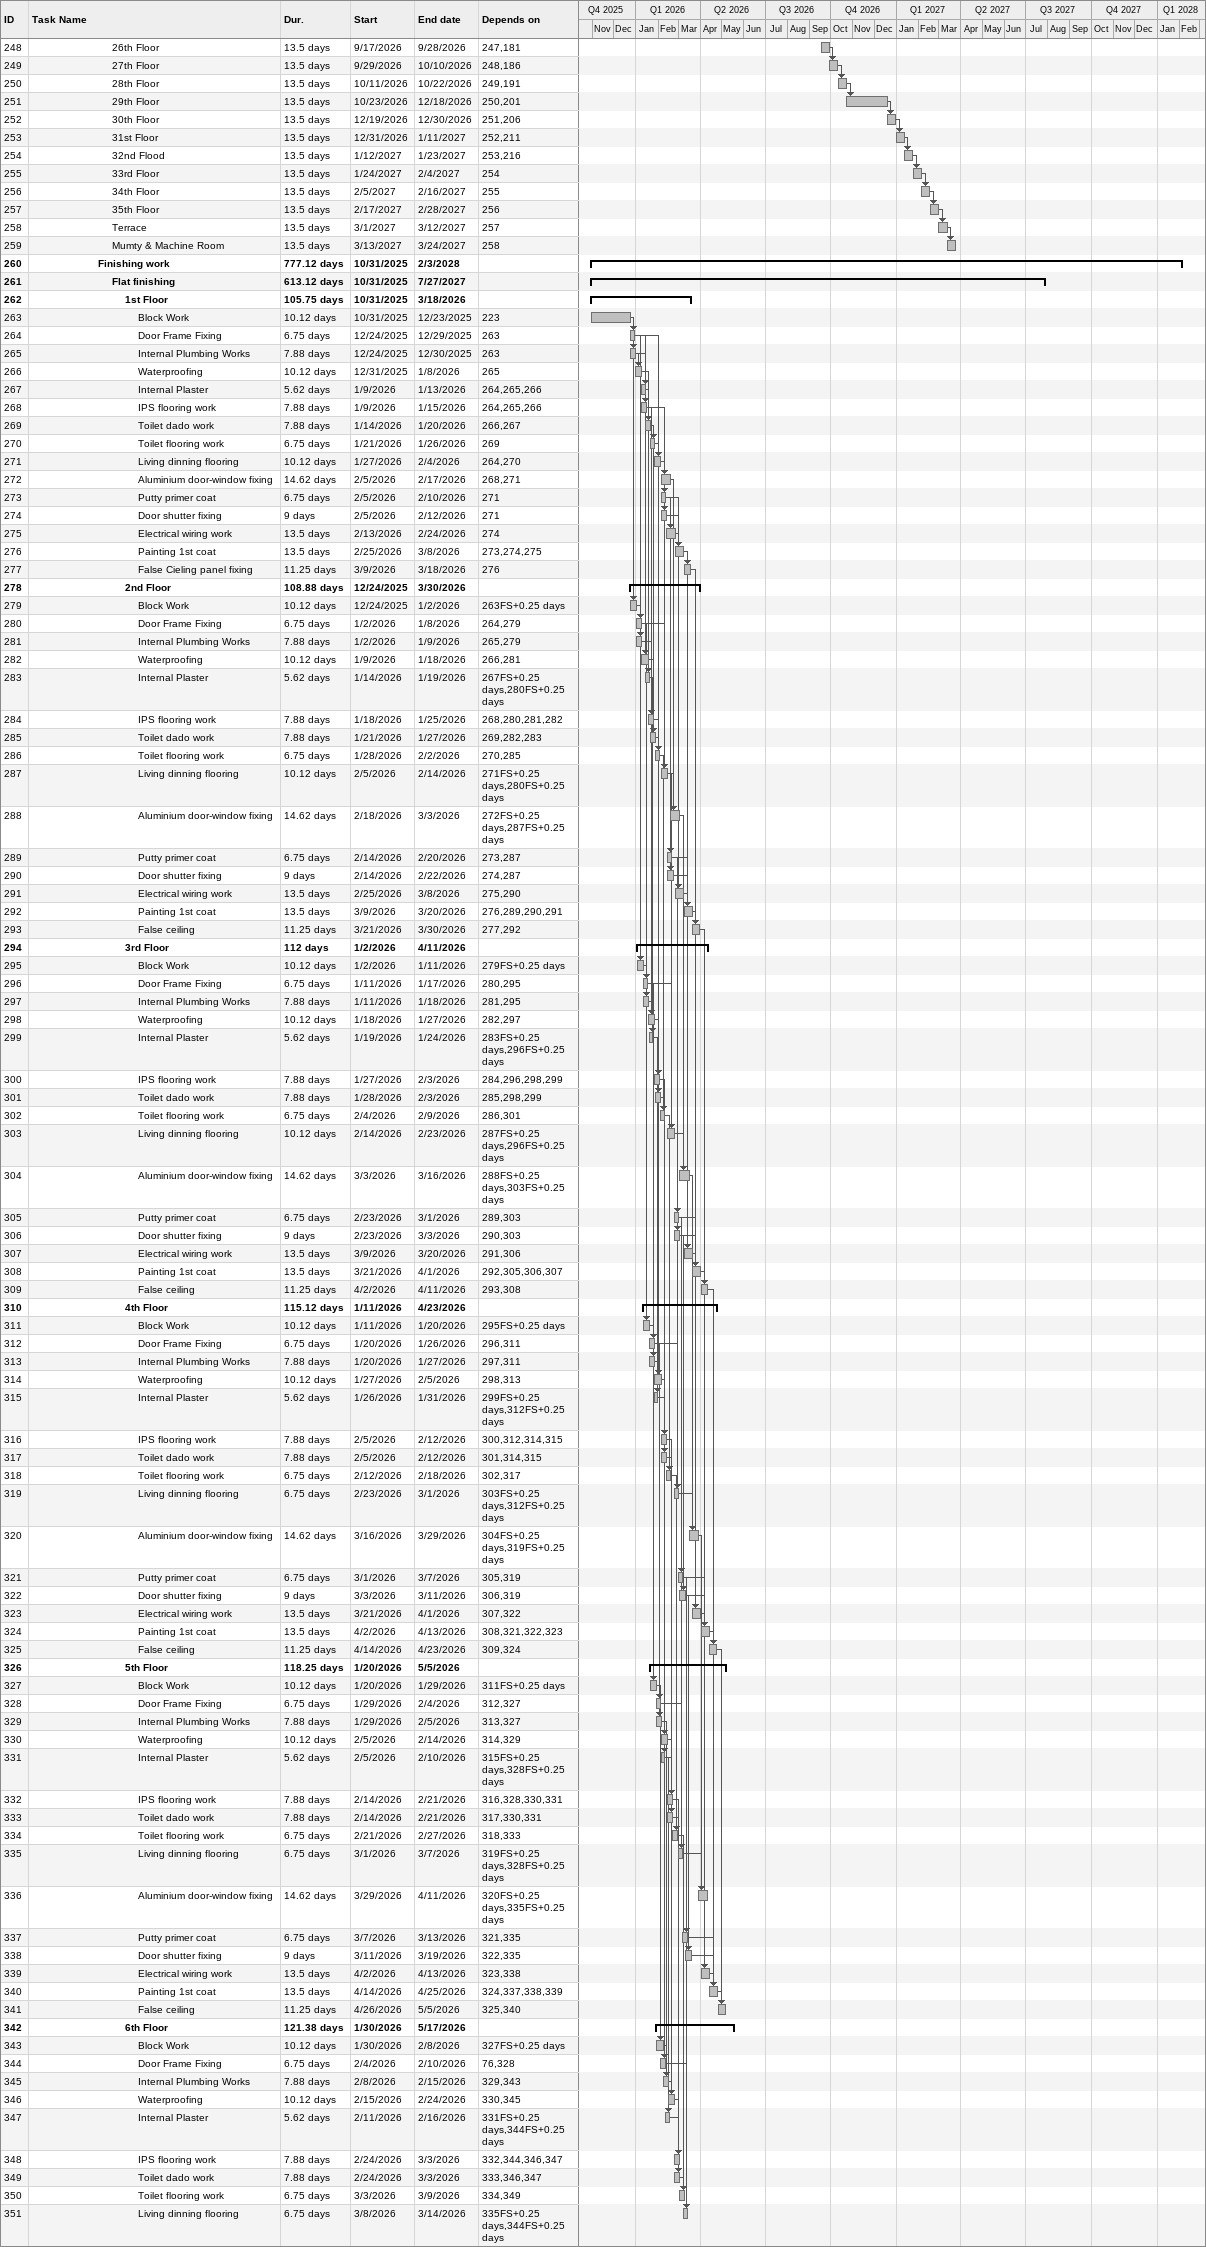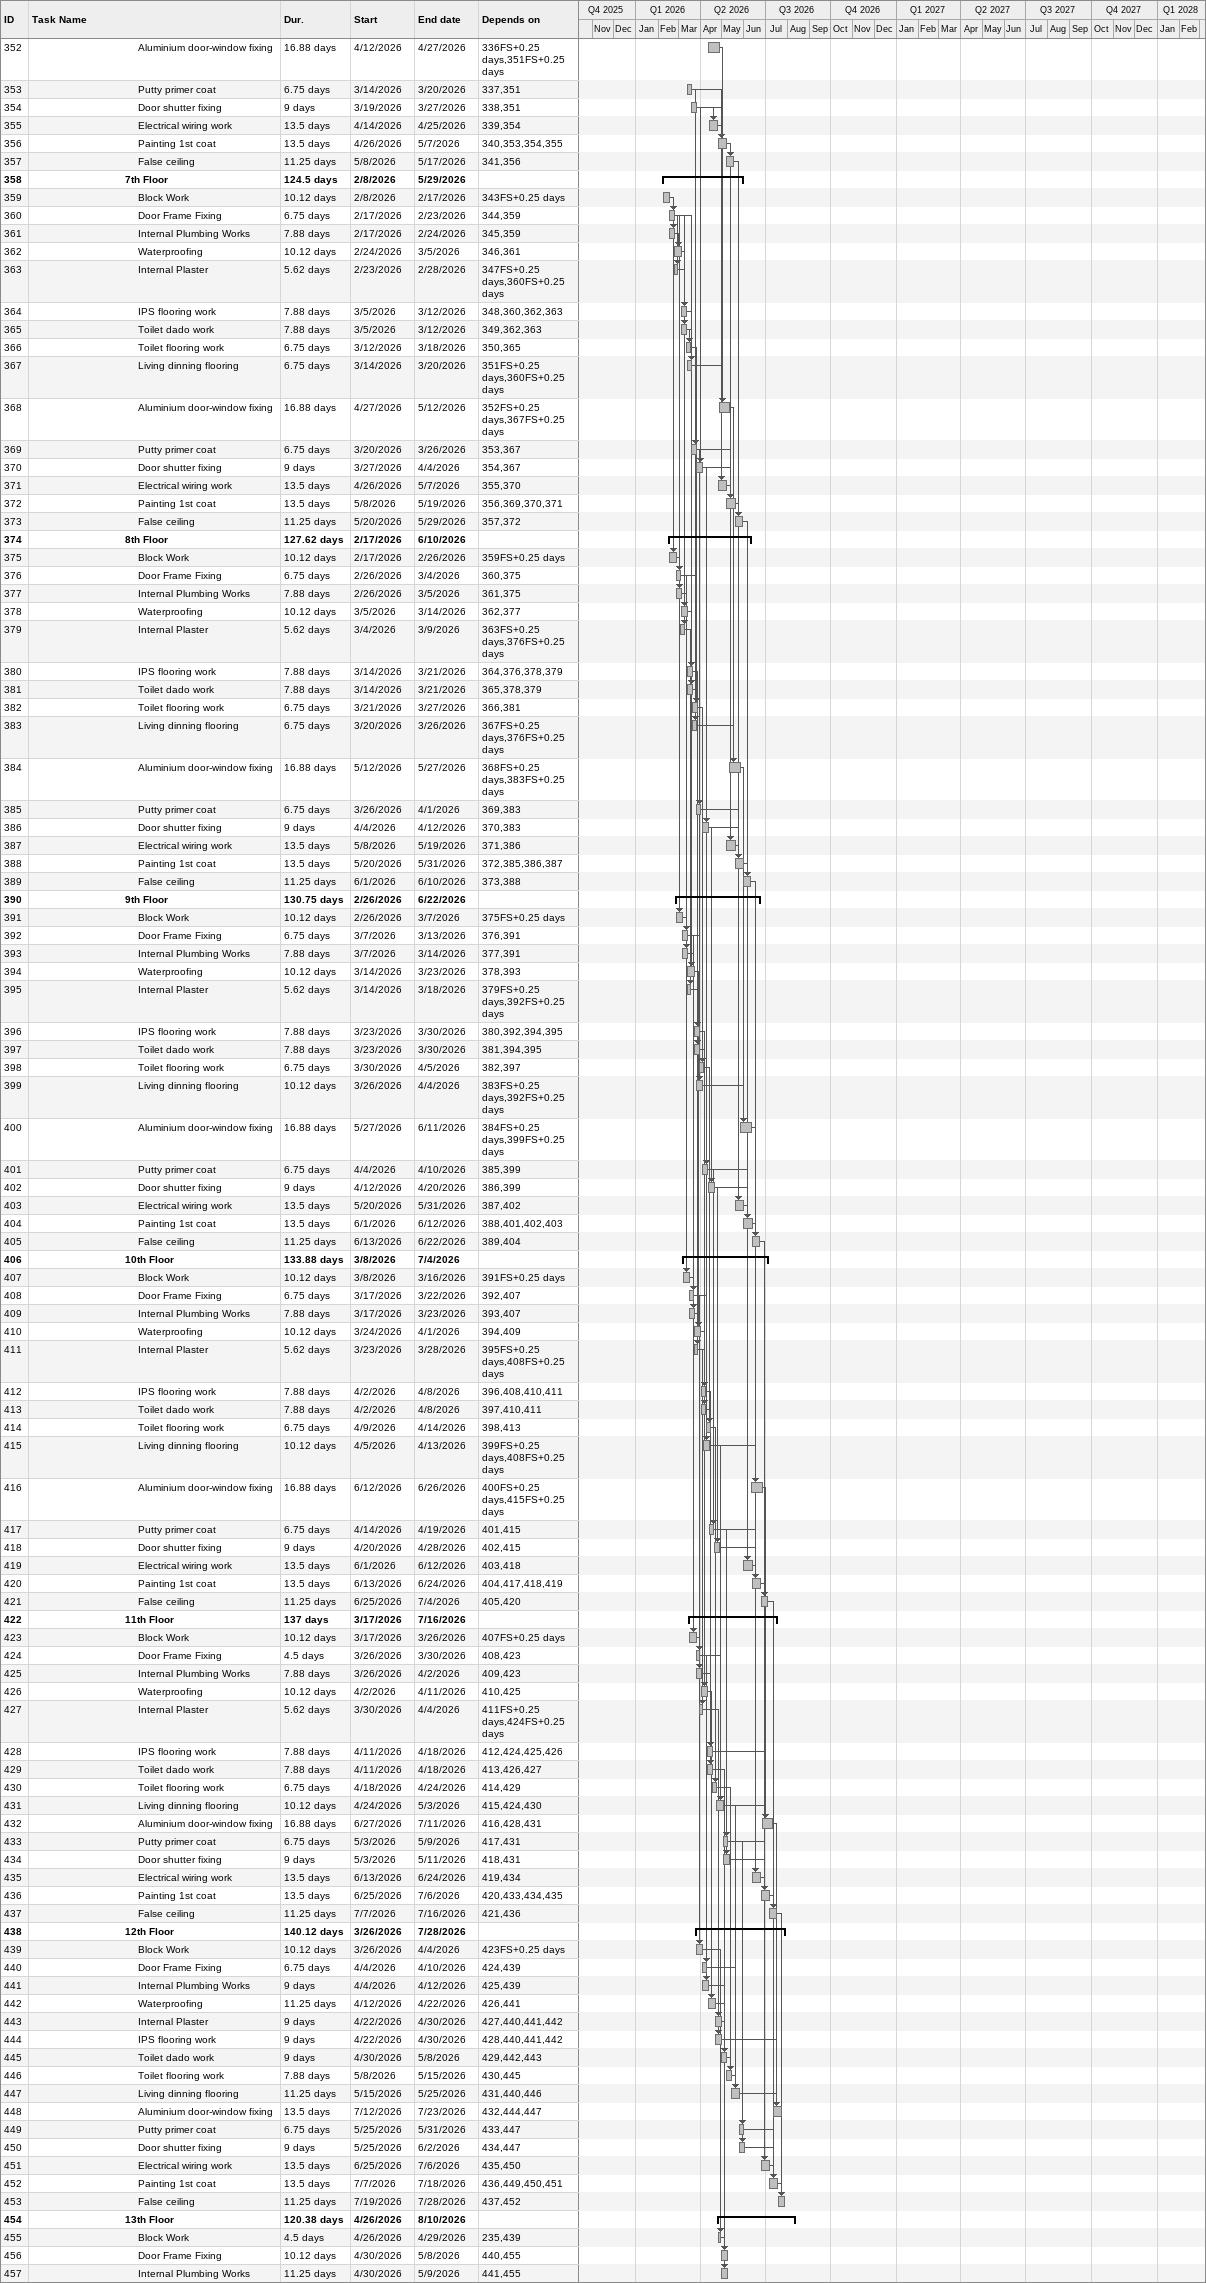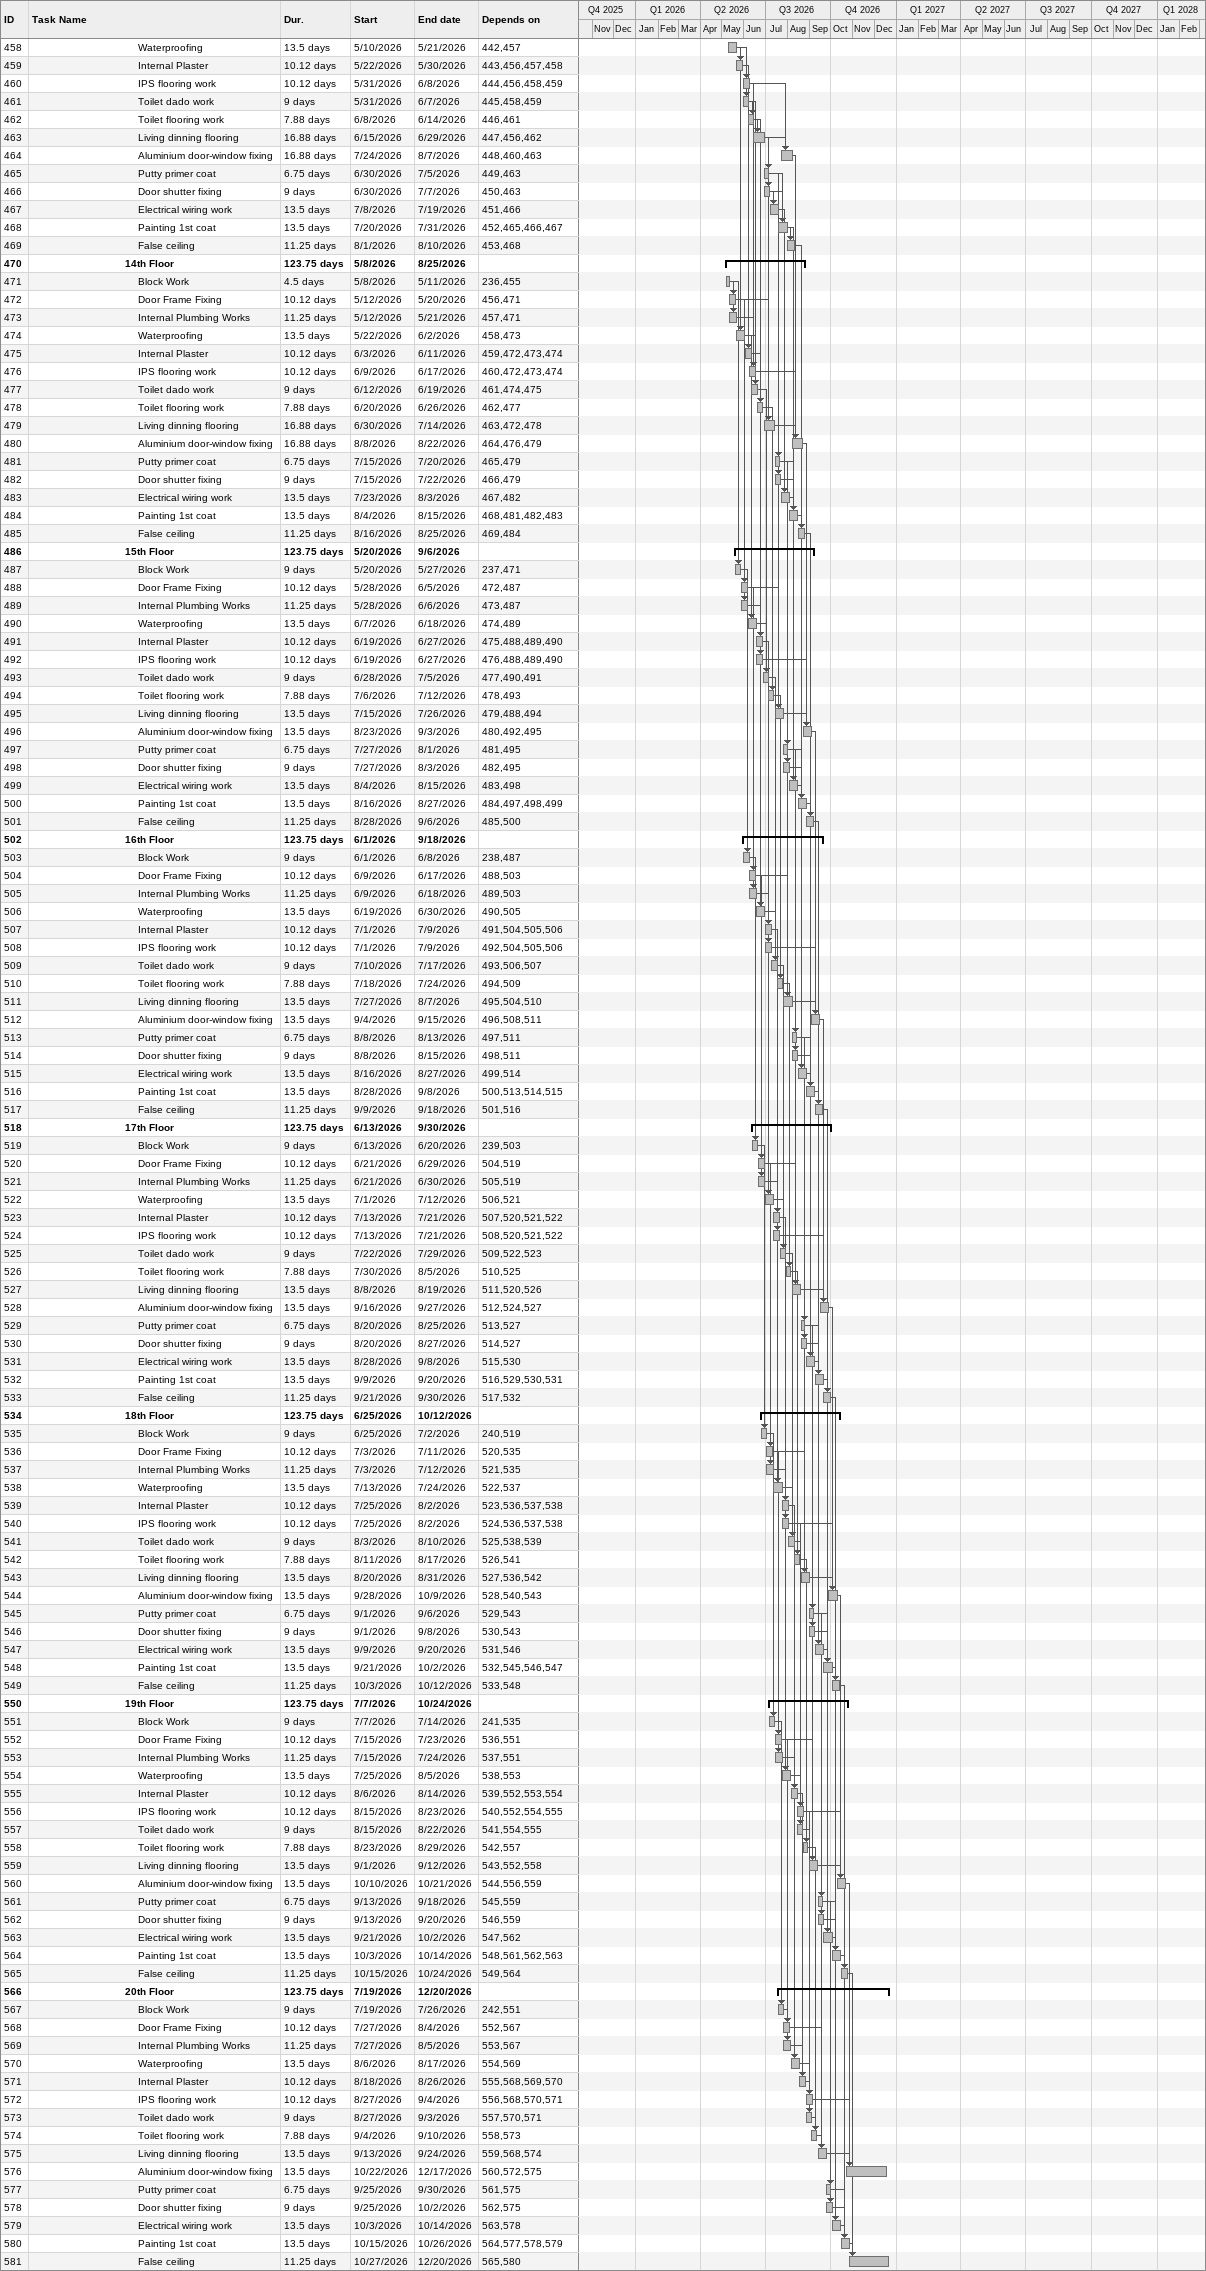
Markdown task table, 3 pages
| ID | Level | Task | Duration | Start | Finish | Predecessors |
|---|---|---|---|---|---|---|
| 248 | 7 | 26th Floor | 13.5d | 2026-09-17 | 2026-09-28 | 247, 181 |
| 249 | 7 | 27th Floor | 13.5d | 2026-09-29 | 2026-10-10 | 248, 186 |
| 250 | 7 | 28th Floor | 13.5d | 2026-10-11 | 2026-10-22 | 249, 191 |
| 251 | 7 | 29th Floor | 13.5d | 2026-10-23 | 2026-12-18 | 250, 201 |
| 252 | 7 | 30th Floor | 13.5d | 2026-12-19 | 2026-12-30 | 251, 206 |
| 253 | 7 | 31st Floor | 13.5d | 2026-12-31 | 2027-01-11 | 252, 211 |
| 254 | 7 | 32nd Flood | 13.5d | 2027-01-12 | 2027-01-23 | 253, 216 |
| 255 | 7 | 33rd Floor | 13.5d | 2027-01-24 | 2027-02-04 | 254 |
| 256 | 7 | 34th Floor | 13.5d | 2027-02-05 | 2027-02-16 | 255 |
| 257 | 7 | 35th Floor | 13.5d | 2027-02-17 | 2027-02-28 | 256 |
| 258 | 7 | Terrace | 13.5d | 2027-03-01 | 2027-03-12 | 257 |
| 259 | 7 | Mumty & Machine Room | 13.5d | 2027-03-13 | 2027-03-24 | 258 |
| 260 | 6 | **Finishing work** | 777.12d | 2025-10-31 | 2028-02-03 |  |
| 261 | 7 | **Flat finishing** | 613.12d | 2025-10-31 | 2027-07-27 |  |
| 262 | 8 | **1st Floor** | 105.75d | 2025-10-31 | 2026-03-18 |  |
| 263 | 9 | Block Work | 10.12d | 2025-10-31 | 2025-12-23 | 223 |
| 264 | 9 | Door Frame Fixing | 6.75d | 2025-12-24 | 2025-12-29 | 263 |
| 265 | 9 | Internal Plumbing Works | 7.88d | 2025-12-24 | 2025-12-30 | 263 |
| 266 | 9 | Waterproofing | 10.12d | 2025-12-31 | 2026-01-08 | 265 |
| 267 | 9 | Internal Plaster | 5.62d | 2026-01-09 | 2026-01-13 | 264, 265, 266 |
| 268 | 9 | IPS flooring work | 7.88d | 2026-01-09 | 2026-01-15 | 264, 265, 266 |
| 269 | 9 | Toilet dado work | 7.88d | 2026-01-14 | 2026-01-20 | 266, 267 |
| 270 | 9 | Toilet flooring work | 6.75d | 2026-01-21 | 2026-01-26 | 269 |
| 271 | 9 | Living dinning flooring | 10.12d | 2026-01-27 | 2026-02-04 | 264, 270 |
| 272 | 9 | Aluminium door-window fixing | 14.62d | 2026-02-05 | 2026-02-17 | 268, 271 |
| 273 | 9 | Putty primer coat | 6.75d | 2026-02-05 | 2026-02-10 | 271 |
| 274 | 9 | Door shutter fixing | 9d | 2026-02-05 | 2026-02-12 | 271 |
| 275 | 9 | Electrical wiring work | 13.5d | 2026-02-13 | 2026-02-24 | 274 |
| 276 | 9 | Painting 1st coat | 13.5d | 2026-02-25 | 2026-03-08 | 273, 274, 275 |
| 277 | 9 | False Cieling panel fixing | 11.25d | 2026-03-09 | 2026-03-18 | 276 |
| 278 | 8 | **2nd Floor** | 108.88d | 2025-12-24 | 2026-03-30 |  |
| 279 | 9 | Block Work | 10.12d | 2025-12-24 | 2026-01-02 | 263FS+0.25d |
| 280 | 9 | Door Frame Fixing | 6.75d | 2026-01-02 | 2026-01-08 | 264, 279 |
| 281 | 9 | Internal Plumbing Works | 7.88d | 2026-01-02 | 2026-01-09 | 265, 279 |
| 282 | 9 | Waterproofing | 10.12d | 2026-01-09 | 2026-01-18 | 266, 281 |
| 283 | 9 | Internal Plaster | 5.62d | 2026-01-14 | 2026-01-19 | 267FS+0.25d, 280FS+0.25d |
| 284 | 9 | IPS flooring work | 7.88d | 2026-01-18 | 2026-01-25 | 268, 280, 281, 282 |
| 285 | 9 | Toilet dado work | 7.88d | 2026-01-21 | 2026-01-27 | 269, 282, 283 |
| 286 | 9 | Toilet flooring work | 6.75d | 2026-01-28 | 2026-02-02 | 270, 285 |
| 287 | 9 | Living dinning flooring | 10.12d | 2026-02-05 | 2026-02-14 | 271FS+0.25d, 280FS+0.25d |
| 288 | 9 | Aluminium door-window fixing | 14.62d | 2026-02-18 | 2026-03-03 | 272FS+0.25d, 287FS+0.25d |
| 289 | 9 | Putty primer coat | 6.75d | 2026-02-14 | 2026-02-20 | 273, 287 |
| 290 | 9 | Door shutter fixing | 9d | 2026-02-14 | 2026-02-22 | 274, 287 |
| 291 | 9 | Electrical wiring work | 13.5d | 2026-02-25 | 2026-03-08 | 275, 290 |
| 292 | 9 | Painting 1st coat | 13.5d | 2026-03-09 | 2026-03-20 | 276, 289, 290, 291 |
| 293 | 9 | False ceiling | 11.25d | 2026-03-21 | 2026-03-30 | 277, 292 |
| 294 | 8 | **3rd Floor** | 112d | 2026-01-02 | 2026-04-11 |  |
| 295 | 9 | Block Work | 10.12d | 2026-01-02 | 2026-01-11 | 279FS+0.25d |
| 296 | 9 | Door Frame Fixing | 6.75d | 2026-01-11 | 2026-01-17 | 280, 295 |
| 297 | 9 | Internal Plumbing Works | 7.88d | 2026-01-11 | 2026-01-18 | 281, 295 |
| 298 | 9 | Waterproofing | 10.12d | 2026-01-18 | 2026-01-27 | 282, 297 |
| 299 | 9 | Internal Plaster | 5.62d | 2026-01-19 | 2026-01-24 | 283FS+0.25d, 296FS+0.25d |
| 300 | 9 | IPS flooring work | 7.88d | 2026-01-27 | 2026-02-03 | 284, 296, 298, 299 |
| 301 | 9 | Toilet dado work | 7.88d | 2026-01-28 | 2026-02-03 | 285, 298, 299 |
| 302 | 9 | Toilet flooring work | 6.75d | 2026-02-04 | 2026-02-09 | 286, 301 |
| 303 | 9 | Living dinning flooring | 10.12d | 2026-02-14 | 2026-02-23 | 287FS+0.25d, 296FS+0.25d |
| 304 | 9 | Aluminium door-window fixing | 14.62d | 2026-03-03 | 2026-03-16 | 288FS+0.25d, 303FS+0.25d |
| 305 | 9 | Putty primer coat | 6.75d | 2026-02-23 | 2026-03-01 | 289, 303 |
| 306 | 9 | Door shutter fixing | 9d | 2026-02-23 | 2026-03-03 | 290, 303 |
| 307 | 9 | Electrical wiring work | 13.5d | 2026-03-09 | 2026-03-20 | 291, 306 |
| 308 | 9 | Painting 1st coat | 13.5d | 2026-03-21 | 2026-04-01 | 292, 305, 306, 307 |
| 309 | 9 | False ceiling | 11.25d | 2026-04-02 | 2026-04-11 | 293, 308 |
| 310 | 8 | **4th Floor** | 115.12d | 2026-01-11 | 2026-04-23 |  |
| 311 | 9 | Block Work | 10.12d | 2026-01-11 | 2026-01-20 | 295FS+0.25d |
| 312 | 9 | Door Frame Fixing | 6.75d | 2026-01-20 | 2026-01-26 | 296, 311 |
| 313 | 9 | Internal Plumbing Works | 7.88d | 2026-01-20 | 2026-01-27 | 297, 311 |
| 314 | 9 | Waterproofing | 10.12d | 2026-01-27 | 2026-02-05 | 298, 313 |
| 315 | 9 | Internal Plaster | 5.62d | 2026-01-26 | 2026-01-31 | 299FS+0.25d, 312FS+0.25d |
| 316 | 9 | IPS flooring work | 7.88d | 2026-02-05 | 2026-02-12 | 300, 312, 314, 315 |
| 317 | 9 | Toilet dado work | 7.88d | 2026-02-05 | 2026-02-12 | 301, 314, 315 |
| 318 | 9 | Toilet flooring work | 6.75d | 2026-02-12 | 2026-02-18 | 302, 317 |
| 319 | 9 | Living dinning flooring | 6.75d | 2026-02-23 | 2026-03-01 | 303FS+0.25d, 312FS+0.25d |
| 320 | 9 | Aluminium door-window fixing | 14.62d | 2026-03-16 | 2026-03-29 | 304FS+0.25d, 319FS+0.25d |
| 321 | 9 | Putty primer coat | 6.75d | 2026-03-01 | 2026-03-07 | 305, 319 |
| 322 | 9 | Door shutter fixing | 9d | 2026-03-03 | 2026-03-11 | 306, 319 |
| 323 | 9 | Electrical wiring work | 13.5d | 2026-03-21 | 2026-04-01 | 307, 322 |
| 324 | 9 | Painting 1st coat | 13.5d | 2026-04-02 | 2026-04-13 | 308, 321, 322, 323 |
| 325 | 9 | False ceiling | 11.25d | 2026-04-14 | 2026-04-23 | 309, 324 |
| 326 | 8 | **5th Floor** | 118.25d | 2026-01-20 | 2026-05-05 |  |
| 327 | 9 | Block Work | 10.12d | 2026-01-20 | 2026-01-29 | 311FS+0.25d |
| 328 | 9 | Door Frame Fixing | 6.75d | 2026-01-29 | 2026-02-04 | 312, 327 |
| 329 | 9 | Internal Plumbing Works | 7.88d | 2026-01-29 | 2026-02-05 | 313, 327 |
| 330 | 9 | Waterproofing | 10.12d | 2026-02-05 | 2026-02-14 | 314, 329 |
| 331 | 9 | Internal Plaster | 5.62d | 2026-02-05 | 2026-02-10 | 315FS+0.25d, 328FS+0.25d |
| 332 | 9 | IPS flooring work | 7.88d | 2026-02-14 | 2026-02-21 | 316, 328, 330, 331 |
| 333 | 9 | Toilet dado work | 7.88d | 2026-02-14 | 2026-02-21 | 317, 330, 331 |
| 334 | 9 | Toilet flooring work | 6.75d | 2026-02-21 | 2026-02-27 | 318, 333 |
| 335 | 9 | Living dinning flooring | 6.75d | 2026-03-01 | 2026-03-07 | 319FS+0.25d, 328FS+0.25d |
| 336 | 9 | Aluminium door-window fixing | 14.62d | 2026-03-29 | 2026-04-11 | 320FS+0.25d, 335FS+0.25d |
| 337 | 9 | Putty primer coat | 6.75d | 2026-03-07 | 2026-03-13 | 321, 335 |
| 338 | 9 | Door shutter fixing | 9d | 2026-03-11 | 2026-03-19 | 322, 335 |
| 339 | 9 | Electrical wiring work | 13.5d | 2026-04-02 | 2026-04-13 | 323, 338 |
| 340 | 9 | Painting 1st coat | 13.5d | 2026-04-14 | 2026-04-25 | 324, 337, 338, 339 |
| 341 | 9 | False ceiling | 11.25d | 2026-04-26 | 2026-05-05 | 325, 340 |
| 342 | 8 | **6th Floor** | 121.38d | 2026-01-30 | 2026-05-17 |  |
| 343 | 9 | Block Work | 10.12d | 2026-01-30 | 2026-02-08 | 327FS+0.25d |
| 344 | 9 | Door Frame Fixing | 6.75d | 2026-02-04 | 2026-02-10 | 76, 328 |
| 345 | 9 | Internal Plumbing Works | 7.88d | 2026-02-08 | 2026-02-15 | 329, 343 |
| 346 | 9 | Waterproofing | 10.12d | 2026-02-15 | 2026-02-24 | 330, 345 |
| 347 | 9 | Internal Plaster | 5.62d | 2026-02-11 | 2026-02-16 | 331FS+0.25d, 344FS+0.25d |
| 348 | 9 | IPS flooring work | 7.88d | 2026-02-24 | 2026-03-03 | 332, 344, 346, 347 |
| 349 | 9 | Toilet dado work | 7.88d | 2026-02-24 | 2026-03-03 | 333, 346, 347 |
| 350 | 9 | Toilet flooring work | 6.75d | 2026-03-03 | 2026-03-09 | 334, 349 |
| 351 | 9 | Living dinning flooring | 6.75d | 2026-03-08 | 2026-03-14 | 335FS+0.25d, 344FS+0.25d |
| 352 | 9 | Aluminium door-window fixing | 16.88d | 2026-04-12 | 2026-04-27 | 336FS+0.25d, 351FS+0.25d |
| 353 | 9 | Putty primer coat | 6.75d | 2026-03-14 | 2026-03-20 | 337, 351 |
| 354 | 9 | Door shutter fixing | 9d | 2026-03-19 | 2026-03-27 | 338, 351 |
| 355 | 9 | Electrical wiring work | 13.5d | 2026-04-14 | 2026-04-25 | 339, 354 |
| 356 | 9 | Painting 1st coat | 13.5d | 2026-04-26 | 2026-05-07 | 340, 353, 354, 355 |
| 357 | 9 | False ceiling | 11.25d | 2026-05-08 | 2026-05-17 | 341, 356 |
| 358 | 8 | **7th Floor** | 124.5d | 2026-02-08 | 2026-05-29 |  |
| 359 | 9 | Block Work | 10.12d | 2026-02-08 | 2026-02-17 | 343FS+0.25d |
| 360 | 9 | Door Frame Fixing | 6.75d | 2026-02-17 | 2026-02-23 | 344, 359 |
| 361 | 9 | Internal Plumbing Works | 7.88d | 2026-02-17 | 2026-02-24 | 345, 359 |
| 362 | 9 | Waterproofing | 10.12d | 2026-02-24 | 2026-03-05 | 346, 361 |
| 363 | 9 | Internal Plaster | 5.62d | 2026-02-23 | 2026-02-28 | 347FS+0.25d, 360FS+0.25d |
| 364 | 9 | IPS flooring work | 7.88d | 2026-03-05 | 2026-03-12 | 348, 360, 362, 363 |
| 365 | 9 | Toilet dado work | 7.88d | 2026-03-05 | 2026-03-12 | 349, 362, 363 |
| 366 | 9 | Toilet flooring work | 6.75d | 2026-03-12 | 2026-03-18 | 350, 365 |
| 367 | 9 | Living dinning flooring | 6.75d | 2026-03-14 | 2026-03-20 | 351FS+0.25d, 360FS+0.25d |
| 368 | 9 | Aluminium door-window fixing | 16.88d | 2026-04-27 | 2026-05-12 | 352FS+0.25d, 367FS+0.25d |
| 369 | 9 | Putty primer coat | 6.75d | 2026-03-20 | 2026-03-26 | 353, 367 |
| 370 | 9 | Door shutter fixing | 9d | 2026-03-27 | 2026-04-04 | 354, 367 |
| 371 | 9 | Electrical wiring work | 13.5d | 2026-04-26 | 2026-05-07 | 355, 370 |
| 372 | 9 | Painting 1st coat | 13.5d | 2026-05-08 | 2026-05-19 | 356, 369, 370, 371 |
| 373 | 9 | False ceiling | 11.25d | 2026-05-20 | 2026-05-29 | 357, 372 |
| 374 | 8 | **8th Floor** | 127.62d | 2026-02-17 | 2026-06-10 |  |
| 375 | 9 | Block Work | 10.12d | 2026-02-17 | 2026-02-26 | 359FS+0.25d |
| 376 | 9 | Door Frame Fixing | 6.75d | 2026-02-26 | 2026-03-04 | 360, 375 |
| 377 | 9 | Internal Plumbing Works | 7.88d | 2026-02-26 | 2026-03-05 | 361, 375 |
| 378 | 9 | Waterproofing | 10.12d | 2026-03-05 | 2026-03-14 | 362, 377 |
| 379 | 9 | Internal Plaster | 5.62d | 2026-03-04 | 2026-03-09 | 363FS+0.25d, 376FS+0.25d |
| 380 | 9 | IPS flooring work | 7.88d | 2026-03-14 | 2026-03-21 | 364, 376, 378, 379 |
| 381 | 9 | Toilet dado work | 7.88d | 2026-03-14 | 2026-03-21 | 365, 378, 379 |
| 382 | 9 | Toilet flooring work | 6.75d | 2026-03-21 | 2026-03-27 | 366, 381 |
| 383 | 9 | Living dinning flooring | 6.75d | 2026-03-20 | 2026-03-26 | 367FS+0.25d, 376FS+0.25d |
| 384 | 9 | Aluminium door-window fixing | 16.88d | 2026-05-12 | 2026-05-27 | 368FS+0.25d, 383FS+0.25d |
| 385 | 9 | Putty primer coat | 6.75d | 2026-03-26 | 2026-04-01 | 369, 383 |
| 386 | 9 | Door shutter fixing | 9d | 2026-04-04 | 2026-04-12 | 370, 383 |
| 387 | 9 | Electrical wiring work | 13.5d | 2026-05-08 | 2026-05-19 | 371, 386 |
| 388 | 9 | Painting 1st coat | 13.5d | 2026-05-20 | 2026-05-31 | 372, 385, 386, 387 |
| 389 | 9 | False ceiling | 11.25d | 2026-06-01 | 2026-06-10 | 373, 388 |
| 390 | 8 | **9th Floor** | 130.75d | 2026-02-26 | 2026-06-22 |  |
| 391 | 9 | Block Work | 10.12d | 2026-02-26 | 2026-03-07 | 375FS+0.25d |
| 392 | 9 | Door Frame Fixing | 6.75d | 2026-03-07 | 2026-03-13 | 376, 391 |
| 393 | 9 | Internal Plumbing Works | 7.88d | 2026-03-07 | 2026-03-14 | 377, 391 |
| 394 | 9 | Waterproofing | 10.12d | 2026-03-14 | 2026-03-23 | 378, 393 |
| 395 | 9 | Internal Plaster | 5.62d | 2026-03-14 | 2026-03-18 | 379FS+0.25d, 392FS+0.25d |
| 396 | 9 | IPS flooring work | 7.88d | 2026-03-23 | 2026-03-30 | 380, 392, 394, 395 |
| 397 | 9 | Toilet dado work | 7.88d | 2026-03-23 | 2026-03-30 | 381, 394, 395 |
| 398 | 9 | Toilet flooring work | 6.75d | 2026-03-30 | 2026-04-05 | 382, 397 |
| 399 | 9 | Living dinning flooring | 10.12d | 2026-03-26 | 2026-04-04 | 383FS+0.25d, 392FS+0.25d |
| 400 | 9 | Aluminium door-window fixing | 16.88d | 2026-05-27 | 2026-06-11 | 384FS+0.25d, 399FS+0.25d |
| 401 | 9 | Putty primer coat | 6.75d | 2026-04-04 | 2026-04-10 | 385, 399 |
| 402 | 9 | Door shutter fixing | 9d | 2026-04-12 | 2026-04-20 | 386, 399 |
| 403 | 9 | Electrical wiring work | 13.5d | 2026-05-20 | 2026-05-31 | 387, 402 |
| 404 | 9 | Painting 1st coat | 13.5d | 2026-06-01 | 2026-06-12 | 388, 401, 402, 403 |
| 405 | 9 | False ceiling | 11.25d | 2026-06-13 | 2026-06-22 | 389, 404 |
| 406 | 8 | **10th Floor** | 133.88d | 2026-03-08 | 2026-07-04 |  |
| 407 | 9 | Block Work | 10.12d | 2026-03-08 | 2026-03-16 | 391FS+0.25d |
| 408 | 9 | Door Frame Fixing | 6.75d | 2026-03-17 | 2026-03-22 | 392, 407 |
| 409 | 9 | Internal Plumbing Works | 7.88d | 2026-03-17 | 2026-03-23 | 393, 407 |
| 410 | 9 | Waterproofing | 10.12d | 2026-03-24 | 2026-04-01 | 394, 409 |
| 411 | 9 | Internal Plaster | 5.62d | 2026-03-23 | 2026-03-28 | 395FS+0.25d, 408FS+0.25d |
| 412 | 9 | IPS flooring work | 7.88d | 2026-04-02 | 2026-04-08 | 396, 408, 410, 411 |
| 413 | 9 | Toilet dado work | 7.88d | 2026-04-02 | 2026-04-08 | 397, 410, 411 |
| 414 | 9 | Toilet flooring work | 6.75d | 2026-04-09 | 2026-04-14 | 398, 413 |
| 415 | 9 | Living dinning flooring | 10.12d | 2026-04-05 | 2026-04-13 | 399FS+0.25d, 408FS+0.25d |
| 416 | 9 | Aluminium door-window fixing | 16.88d | 2026-06-12 | 2026-06-26 | 400FS+0.25d, 415FS+0.25d |
| 417 | 9 | Putty primer coat | 6.75d | 2026-04-14 | 2026-04-19 | 401, 415 |
| 418 | 9 | Door shutter fixing | 9d | 2026-04-20 | 2026-04-28 | 402, 415 |
| 419 | 9 | Electrical wiring work | 13.5d | 2026-06-01 | 2026-06-12 | 403, 418 |
| 420 | 9 | Painting 1st coat | 13.5d | 2026-06-13 | 2026-06-24 | 404, 417, 418, 419 |
| 421 | 9 | False ceiling | 11.25d | 2026-06-25 | 2026-07-04 | 405, 420 |
| 422 | 8 | **11th Floor** | 137d | 2026-03-17 | 2026-07-16 |  |
| 423 | 9 | Block Work | 10.12d | 2026-03-17 | 2026-03-26 | 407FS+0.25d |
| 424 | 9 | Door Frame Fixing | 4.5d | 2026-03-26 | 2026-03-30 | 408, 423 |
| 425 | 9 | Internal Plumbing Works | 7.88d | 2026-03-26 | 2026-04-02 | 409, 423 |
| 426 | 9 | Waterproofing | 10.12d | 2026-04-02 | 2026-04-11 | 410, 425 |
| 427 | 9 | Internal Plaster | 5.62d | 2026-03-30 | 2026-04-04 | 411FS+0.25d, 424FS+0.25d |
| 428 | 9 | IPS flooring work | 7.88d | 2026-04-11 | 2026-04-18 | 412, 424, 425, 426 |
| 429 | 9 | Toilet dado work | 7.88d | 2026-04-11 | 2026-04-18 | 413, 426, 427 |
| 430 | 9 | Toilet flooring work | 6.75d | 2026-04-18 | 2026-04-24 | 414, 429 |
| 431 | 9 | Living dinning flooring | 10.12d | 2026-04-24 | 2026-05-03 | 415, 424, 430 |
| 432 | 9 | Aluminium door-window fixing | 16.88d | 2026-06-27 | 2026-07-11 | 416, 428, 431 |
| 433 | 9 | Putty primer coat | 6.75d | 2026-05-03 | 2026-05-09 | 417, 431 |
| 434 | 9 | Door shutter fixing | 9d | 2026-05-03 | 2026-05-11 | 418, 431 |
| 435 | 9 | Electrical wiring work | 13.5d | 2026-06-13 | 2026-06-24 | 419, 434 |
| 436 | 9 | Painting 1st coat | 13.5d | 2026-06-25 | 2026-07-06 | 420, 433, 434, 435 |
| 437 | 9 | False ceiling | 11.25d | 2026-07-07 | 2026-07-16 | 421, 436 |
| 438 | 8 | **12th Floor** | 140.12d | 2026-03-26 | 2026-07-28 |  |
| 439 | 9 | Block Work | 10.12d | 2026-03-26 | 2026-04-04 | 423FS+0.25d |
| 440 | 9 | Door Frame Fixing | 6.75d | 2026-04-04 | 2026-04-10 | 424, 439 |
| 441 | 9 | Internal Plumbing Works | 9d | 2026-04-04 | 2026-04-12 | 425, 439 |
| 442 | 9 | Waterproofing | 11.25d | 2026-04-12 | 2026-04-22 | 426, 441 |
| 443 | 9 | Internal Plaster | 9d | 2026-04-22 | 2026-04-30 | 427, 440, 441, 442 |
| 444 | 9 | IPS flooring work | 9d | 2026-04-22 | 2026-04-30 | 428, 440, 441, 442 |
| 445 | 9 | Toilet dado work | 9d | 2026-04-30 | 2026-05-08 | 429, 442, 443 |
| 446 | 9 | Toilet flooring work | 7.88d | 2026-05-08 | 2026-05-15 | 430, 445 |
| 447 | 9 | Living dinning flooring | 11.25d | 2026-05-15 | 2026-05-25 | 431, 440, 446 |
| 448 | 9 | Aluminium door-window fixing | 13.5d | 2026-07-12 | 2026-07-23 | 432, 444, 447 |
| 449 | 9 | Putty primer coat | 6.75d | 2026-05-25 | 2026-05-31 | 433, 447 |
| 450 | 9 | Door shutter fixing | 9d | 2026-05-25 | 2026-06-02 | 434, 447 |
| 451 | 9 | Electrical wiring work | 13.5d | 2026-06-25 | 2026-07-06 | 435, 450 |
| 452 | 9 | Painting 1st coat | 13.5d | 2026-07-07 | 2026-07-18 | 436, 449, 450, 451 |
| 453 | 9 | False ceiling | 11.25d | 2026-07-19 | 2026-07-28 | 437, 452 |
| 454 | 8 | **13th Floor** | 120.38d | 2026-04-26 | 2026-08-10 |  |
| 455 | 9 | Block Work | 4.5d | 2026-04-26 | 2026-04-29 | 235, 439 |
| 456 | 9 | Door Frame Fixing | 10.12d | 2026-04-30 | 2026-05-08 | 440, 455 |
| 457 | 9 | Internal Plumbing Works | 11.25d | 2026-04-30 | 2026-05-09 | 441, 455 |
| 458 | 9 | Waterproofing | 13.5d | 2026-05-10 | 2026-05-21 | 442, 457 |
| 459 | 9 | Internal Plaster | 10.12d | 2026-05-22 | 2026-05-30 | 443, 456, 457, 458 |
| 460 | 9 | IPS flooring work | 10.12d | 2026-05-31 | 2026-06-08 | 444, 456, 458, 459 |
| 461 | 9 | Toilet dado work | 9d | 2026-05-31 | 2026-06-07 | 445, 458, 459 |
| 462 | 9 | Toilet flooring work | 7.88d | 2026-06-08 | 2026-06-14 | 446, 461 |
| 463 | 9 | Living dinning flooring | 16.88d | 2026-06-15 | 2026-06-29 | 447, 456, 462 |
| 464 | 9 | Aluminium door-window fixing | 16.88d | 2026-07-24 | 2026-08-07 | 448, 460, 463 |
| 465 | 9 | Putty primer coat | 6.75d | 2026-06-30 | 2026-07-05 | 449, 463 |
| 466 | 9 | Door shutter fixing | 9d | 2026-06-30 | 2026-07-07 | 450, 463 |
| 467 | 9 | Electrical wiring work | 13.5d | 2026-07-08 | 2026-07-19 | 451, 466 |
| 468 | 9 | Painting 1st coat | 13.5d | 2026-07-20 | 2026-07-31 | 452, 465, 466, 467 |
| 469 | 9 | False ceiling | 11.25d | 2026-08-01 | 2026-08-10 | 453, 468 |
| 470 | 8 | **14th Floor** | 123.75d | 2026-05-08 | 2026-08-25 |  |
| 471 | 9 | Block Work | 4.5d | 2026-05-08 | 2026-05-11 | 236, 455 |
| 472 | 9 | Door Frame Fixing | 10.12d | 2026-05-12 | 2026-05-20 | 456, 471 |
| 473 | 9 | Internal Plumbing Works | 11.25d | 2026-05-12 | 2026-05-21 | 457, 471 |
| 474 | 9 | Waterproofing | 13.5d | 2026-05-22 | 2026-06-02 | 458, 473 |
| 475 | 9 | Internal Plaster | 10.12d | 2026-06-03 | 2026-06-11 | 459, 472, 473, 474 |
| 476 | 9 | IPS flooring work | 10.12d | 2026-06-09 | 2026-06-17 | 460, 472, 473, 474 |
| 477 | 9 | Toilet dado work | 9d | 2026-06-12 | 2026-06-19 | 461, 474, 475 |
| 478 | 9 | Toilet flooring work | 7.88d | 2026-06-20 | 2026-06-26 | 462, 477 |
| 479 | 9 | Living dinning flooring | 16.88d | 2026-06-30 | 2026-07-14 | 463, 472, 478 |
| 480 | 9 | Aluminium door-window fixing | 16.88d | 2026-08-08 | 2026-08-22 | 464, 476, 479 |
| 481 | 9 | Putty primer coat | 6.75d | 2026-07-15 | 2026-07-20 | 465, 479 |
| 482 | 9 | Door shutter fixing | 9d | 2026-07-15 | 2026-07-22 | 466, 479 |
| 483 | 9 | Electrical wiring work | 13.5d | 2026-07-23 | 2026-08-03 | 467, 482 |
| 484 | 9 | Painting 1st coat | 13.5d | 2026-08-04 | 2026-08-15 | 468, 481, 482, 483 |
| 485 | 9 | False ceiling | 11.25d | 2026-08-16 | 2026-08-25 | 469, 484 |
| 486 | 8 | **15th Floor** | 123.75d | 2026-05-20 | 2026-09-06 |  |
| 487 | 9 | Block Work | 9d | 2026-05-20 | 2026-05-27 | 237, 471 |
| 488 | 9 | Door Frame Fixing | 10.12d | 2026-05-28 | 2026-06-05 | 472, 487 |
| 489 | 9 | Internal Plumbing Works | 11.25d | 2026-05-28 | 2026-06-06 | 473, 487 |
| 490 | 9 | Waterproofing | 13.5d | 2026-06-07 | 2026-06-18 | 474, 489 |
| 491 | 9 | Internal Plaster | 10.12d | 2026-06-19 | 2026-06-27 | 475, 488, 489, 490 |
| 492 | 9 | IPS flooring work | 10.12d | 2026-06-19 | 2026-06-27 | 476, 488, 489, 490 |
| 493 | 9 | Toilet dado work | 9d | 2026-06-28 | 2026-07-05 | 477, 490, 491 |
| 494 | 9 | Toilet flooring work | 7.88d | 2026-07-06 | 2026-07-12 | 478, 493 |
| 495 | 9 | Living dinning flooring | 13.5d | 2026-07-15 | 2026-07-26 | 479, 488, 494 |
| 496 | 9 | Aluminium door-window fixing | 13.5d | 2026-08-23 | 2026-09-03 | 480, 492, 495 |
| 497 | 9 | Putty primer coat | 6.75d | 2026-07-27 | 2026-08-01 | 481, 495 |
| 498 | 9 | Door shutter fixing | 9d | 2026-07-27 | 2026-08-03 | 482, 495 |
| 499 | 9 | Electrical wiring work | 13.5d | 2026-08-04 | 2026-08-15 | 483, 498 |
| 500 | 9 | Painting 1st coat | 13.5d | 2026-08-16 | 2026-08-27 | 484, 497, 498, 499 |
| 501 | 9 | False ceiling | 11.25d | 2026-08-28 | 2026-09-06 | 485, 500 |
| 502 | 8 | **16th Floor** | 123.75d | 2026-06-01 | 2026-09-18 |  |
| 503 | 9 | Block Work | 9d | 2026-06-01 | 2026-06-08 | 238, 487 |
| 504 | 9 | Door Frame Fixing | 10.12d | 2026-06-09 | 2026-06-17 | 488, 503 |
| 505 | 9 | Internal Plumbing Works | 11.25d | 2026-06-09 | 2026-06-18 | 489, 503 |
| 506 | 9 | Waterproofing | 13.5d | 2026-06-19 | 2026-06-30 | 490, 505 |
| 507 | 9 | Internal Plaster | 10.12d | 2026-07-01 | 2026-07-09 | 491, 504, 505, 506 |
| 508 | 9 | IPS flooring work | 10.12d | 2026-07-01 | 2026-07-09 | 492, 504, 505, 506 |
| 509 | 9 | Toilet dado work | 9d | 2026-07-10 | 2026-07-17 | 493, 506, 507 |
| 510 | 9 | Toilet flooring work | 7.88d | 2026-07-18 | 2026-07-24 | 494, 509 |
| 511 | 9 | Living dinning flooring | 13.5d | 2026-07-27 | 2026-08-07 | 495, 504, 510 |
| 512 | 9 | Aluminium door-window fixing | 13.5d | 2026-09-04 | 2026-09-15 | 496, 508, 511 |
| 513 | 9 | Putty primer coat | 6.75d | 2026-08-08 | 2026-08-13 | 497, 511 |
| 514 | 9 | Door shutter fixing | 9d | 2026-08-08 | 2026-08-15 | 498, 511 |
| 515 | 9 | Electrical wiring work | 13.5d | 2026-08-16 | 2026-08-27 | 499, 514 |
| 516 | 9 | Painting 1st coat | 13.5d | 2026-08-28 | 2026-09-08 | 500, 513, 514, 515 |
| 517 | 9 | False ceiling | 11.25d | 2026-09-09 | 2026-09-18 | 501, 516 |
| 518 | 8 | **17th Floor** | 123.75d | 2026-06-13 | 2026-09-30 |  |
| 519 | 9 | Block Work | 9d | 2026-06-13 | 2026-06-20 | 239, 503 |
| 520 | 9 | Door Frame Fixing | 10.12d | 2026-06-21 | 2026-06-29 | 504, 519 |
| 521 | 9 | Internal Plumbing Works | 11.25d | 2026-06-21 | 2026-06-30 | 505, 519 |
| 522 | 9 | Waterproofing | 13.5d | 2026-07-01 | 2026-07-12 | 506, 521 |
| 523 | 9 | Internal Plaster | 10.12d | 2026-07-13 | 2026-07-21 | 507, 520, 521, 522 |
| 524 | 9 | IPS flooring work | 10.12d | 2026-07-13 | 2026-07-21 | 508, 520, 521, 522 |
| 525 | 9 | Toilet dado work | 9d | 2026-07-22 | 2026-07-29 | 509, 522, 523 |
| 526 | 9 | Toilet flooring work | 7.88d | 2026-07-30 | 2026-08-05 | 510, 525 |
| 527 | 9 | Living dinning flooring | 13.5d | 2026-08-08 | 2026-08-19 | 511, 520, 526 |
| 528 | 9 | Aluminium door-window fixing | 13.5d | 2026-09-16 | 2026-09-27 | 512, 524, 527 |
| 529 | 9 | Putty primer coat | 6.75d | 2026-08-20 | 2026-08-25 | 513, 527 |
| 530 | 9 | Door shutter fixing | 9d | 2026-08-20 | 2026-08-27 | 514, 527 |
| 531 | 9 | Electrical wiring work | 13.5d | 2026-08-28 | 2026-09-08 | 515, 530 |
| 532 | 9 | Painting 1st coat | 13.5d | 2026-09-09 | 2026-09-20 | 516, 529, 530, 531 |
| 533 | 9 | False ceiling | 11.25d | 2026-09-21 | 2026-09-30 | 517, 532 |
| 534 | 8 | **18th Floor** | 123.75d | 2026-06-25 | 2026-10-12 |  |
| 535 | 9 | Block Work | 9d | 2026-06-25 | 2026-07-02 | 240, 519 |
| 536 | 9 | Door Frame Fixing | 10.12d | 2026-07-03 | 2026-07-11 | 520, 535 |
| 537 | 9 | Internal Plumbing Works | 11.25d | 2026-07-03 | 2026-07-12 | 521, 535 |
| 538 | 9 | Waterproofing | 13.5d | 2026-07-13 | 2026-07-24 | 522, 537 |
| 539 | 9 | Internal Plaster | 10.12d | 2026-07-25 | 2026-08-02 | 523, 536, 537, 538 |
| 540 | 9 | IPS flooring work | 10.12d | 2026-07-25 | 2026-08-02 | 524, 536, 537, 538 |
| 541 | 9 | Toilet dado work | 9d | 2026-08-03 | 2026-08-10 | 525, 538, 539 |
| 542 | 9 | Toilet flooring work | 7.88d | 2026-08-11 | 2026-08-17 | 526, 541 |
| 543 | 9 | Living dinning flooring | 13.5d | 2026-08-20 | 2026-08-31 | 527, 536, 542 |
| 544 | 9 | Aluminium door-window fixing | 13.5d | 2026-09-28 | 2026-10-09 | 528, 540, 543 |
| 545 | 9 | Putty primer coat | 6.75d | 2026-09-01 | 2026-09-06 | 529, 543 |
| 546 | 9 | Door shutter fixing | 9d | 2026-09-01 | 2026-09-08 | 530, 543 |
| 547 | 9 | Electrical wiring work | 13.5d | 2026-09-09 | 2026-09-20 | 531, 546 |
| 548 | 9 | Painting 1st coat | 13.5d | 2026-09-21 | 2026-10-02 | 532, 545, 546, 547 |
| 549 | 9 | False ceiling | 11.25d | 2026-10-03 | 2026-10-12 | 533, 548 |
| 550 | 8 | **19th Floor** | 123.75d | 2026-07-07 | 2026-10-24 |  |
| 551 | 9 | Block Work | 9d | 2026-07-07 | 2026-07-14 | 241, 535 |
| 552 | 9 | Door Frame Fixing | 10.12d | 2026-07-15 | 2026-07-23 | 536, 551 |
| 553 | 9 | Internal Plumbing Works | 11.25d | 2026-07-15 | 2026-07-24 | 537, 551 |
| 554 | 9 | Waterproofing | 13.5d | 2026-07-25 | 2026-08-05 | 538, 553 |
| 555 | 9 | Internal Plaster | 10.12d | 2026-08-06 | 2026-08-14 | 539, 552, 553, 554 |
| 556 | 9 | IPS flooring work | 10.12d | 2026-08-15 | 2026-08-23 | 540, 552, 554, 555 |
| 557 | 9 | Toilet dado work | 9d | 2026-08-15 | 2026-08-22 | 541, 554, 555 |
| 558 | 9 | Toilet flooring work | 7.88d | 2026-08-23 | 2026-08-29 | 542, 557 |
| 559 | 9 | Living dinning flooring | 13.5d | 2026-09-01 | 2026-09-12 | 543, 552, 558 |
| 560 | 9 | Aluminium door-window fixing | 13.5d | 2026-10-10 | 2026-10-21 | 544, 556, 559 |
| 561 | 9 | Putty primer coat | 6.75d | 2026-09-13 | 2026-09-18 | 545, 559 |
| 562 | 9 | Door shutter fixing | 9d | 2026-09-13 | 2026-09-20 | 546, 559 |
| 563 | 9 | Electrical wiring work | 13.5d | 2026-09-21 | 2026-10-02 | 547, 562 |
| 564 | 9 | Painting 1st coat | 13.5d | 2026-10-03 | 2026-10-14 | 548, 561, 562, 563 |
| 565 | 9 | False ceiling | 11.25d | 2026-10-15 | 2026-10-24 | 549, 564 |
| 566 | 8 | **20th Floor** | 123.75d | 2026-07-19 | 2026-12-20 |  |
| 567 | 9 | Block Work | 9d | 2026-07-19 | 2026-07-26 | 242, 551 |
| 568 | 9 | Door Frame Fixing | 10.12d | 2026-07-27 | 2026-08-04 | 552, 567 |
| 569 | 9 | Internal Plumbing Works | 11.25d | 2026-07-27 | 2026-08-05 | 553, 567 |
| 570 | 9 | Waterproofing | 13.5d | 2026-08-06 | 2026-08-17 | 554, 569 |
| 571 | 9 | Internal Plaster | 10.12d | 2026-08-18 | 2026-08-26 | 555, 568, 569, 570 |
| 572 | 9 | IPS flooring work | 10.12d | 2026-08-27 | 2026-09-04 | 556, 568, 570, 571 |
| 573 | 9 | Toilet dado work | 9d | 2026-08-27 | 2026-09-03 | 557, 570, 571 |
| 574 | 9 | Toilet flooring work | 7.88d | 2026-09-04 | 2026-09-10 | 558, 573 |
| 575 | 9 | Living dinning flooring | 13.5d | 2026-09-13 | 2026-09-24 | 559, 568, 574 |
| 576 | 9 | Aluminium door-window fixing | 13.5d | 2026-10-22 | 2026-12-17 | 560, 572, 575 |
| 577 | 9 | Putty primer coat | 6.75d | 2026-09-25 | 2026-09-30 | 561, 575 |
| 578 | 9 | Door shutter fixing | 9d | 2026-09-25 | 2026-10-02 | 562, 575 |
| 579 | 9 | Electrical wiring work | 13.5d | 2026-10-03 | 2026-10-14 | 563, 578 |
| 580 | 9 | Painting 1st coat | 13.5d | 2026-10-15 | 2026-10-26 | 564, 577, 578, 579 |
| 581 | 9 | False ceiling | 11.25d | 2026-10-27 | 2026-12-20 | 565, 580 |
